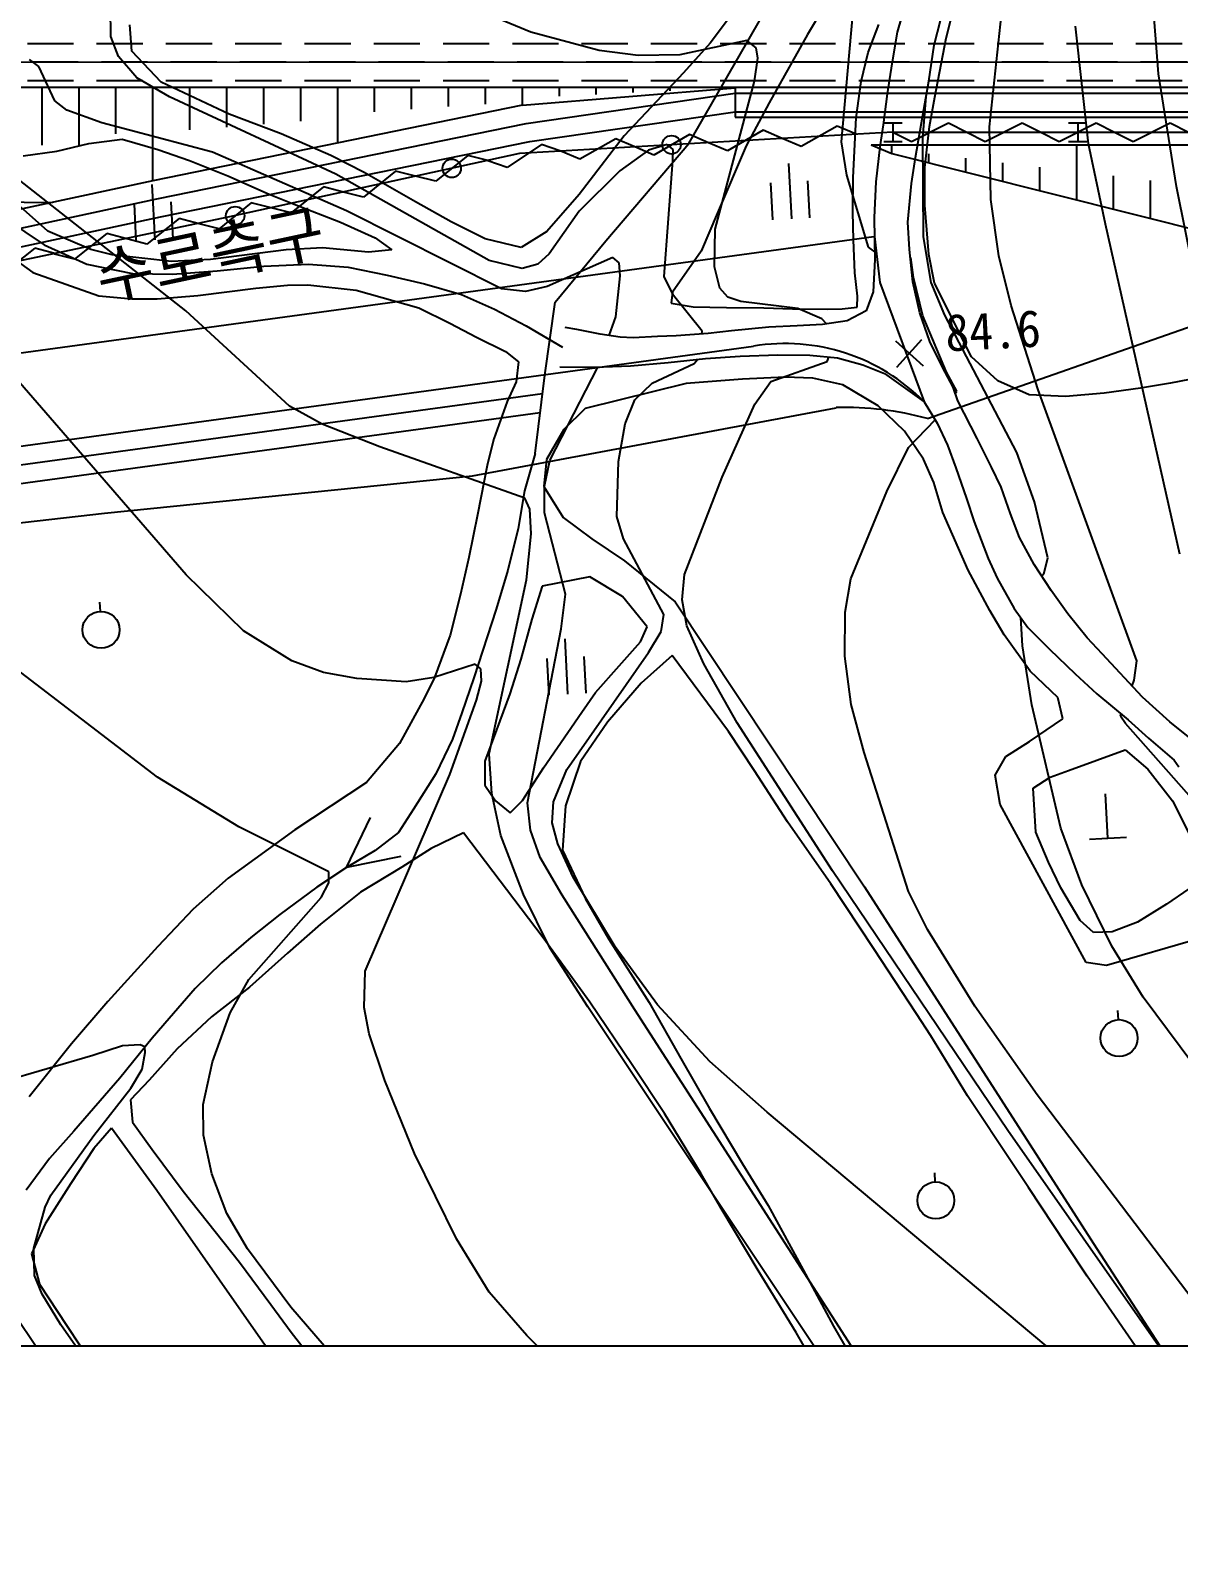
# Model space of a CAD drawing. Header units: millimetres. Extents: x 10470 to 11266, y 1103 to 1809.
# Drawn here: x 11109.4 to 11171.5, y 1379.8 to 1462.2 of the extents above; entities that cross this region are included whole.
import ezdxf
from ezdxf.xclip import XClip

# ---------------------------------------------------------------- set-up
doc = ezdxf.new("R2010")
doc.units = ezdxf.units.MM
doc.header["$LTSCALE"] = 10
doc.header["$MEASUREMENT"] = 0
doc.header["$XCLIPFRAME"] = 2
doc.linetypes.add('HIDDEN', pattern=[0.375, 0.25, -0.125])
for name, color, linetype in [('TN-CABL', 4, 'Continuous'), ('TZ-BASE', 253, 'Continuous'), ('TZ-CABL', 4, 'Continuous')]:
    doc.layers.add(name, color=color, linetype=linetype)
doc.layers.add('TX-PAPR', color=2, linetype='Continuous', plot=False)
doc.styles.add('HANA', font='GulimChe.ttf')
doc.linetypes.add('ZIGZAG', pattern='A,0.0001,-0.2,[131,ltypeshp.shx,S=0.2,R=0,X=-0.2,Y=0],-0.4,[131,ltypeshp.shx,S=0.2,R=180,X=0.2,Y=0],-0.2', length=0.8001)

# ---------------------------------------------------------------- blocks, each defined once
blk = doc.blocks.new('JD-DHFDCHG54DXG3XF')
at = {"layer": 'TZ-BASE'}
for p, q in [((605.278, -9.007, 87), (607.025, 7.265, 87)), ((614.432, -6.146, 89), (613.827, 1.456, 89)), ((597.279, -9.831, 85), (598.18, 0.422, 85)), ((580.454, -3.881, 84), (573.156, -0.834, 84)), ((591.862, -2.226, 86.263), (590.167, -4.482, 86.263)), ((600.746, -2.268, 81.71), (600.277, -3.897, 81.71)), ((602.942, -4.22, 93.062), (603.569, -1.729, 93.062)), ((557.726, -4.122, 83), (557.712, -2.572, 83)), ((589.002, -9.916, 85.869), (593.038, -2.934, 85.869)), ((596.253, -2.629, 83.915), (595.431, -4.011, 83.915)), ((602.28, -4.594, 110.071), (602.829, -2.478, 110.071)), ((558.851, -4.925, 86.263), (558.754, -3.496, 86.263)), ((584.145, -4.889, 84), (580.454, -3.881, 84)), ((595.431, -4.011, 83.915), (593.363, -7.708, 83.915)), ((598.708, -4.984, 83.915), (599.287, -3.469, 83.915)), ((600.277, -3.897, 81.71), (599.997, -5.604, 81.71)), ((610.645, -9.934, 88), (609.938, -3.57, 88)), ((558.135, -5.201, 83), (557.726, -4.122, 83)), ((560.45, -6.594, 86.263), (558.851, -4.925, 86.263)), ((586.27, -5.155, 84), (584.145, -4.889, 84)), ((592.147, -4.345, 84), (588.519, -5.123, 84)), ((590.167, -4.482, 86.263), (588.722, -6.1, 86.263)), ((592.643, -4.744, 84), (592.147, -4.345, 84)), ((592.742, -5.292, 84), (592.643, -4.744, 84)), ((601.997, -6.545, 110.071), (602.28, -4.594, 110.071)), ((602.326, -7.407, 93.062), (602.942, -4.22, 93.062)), ((553.826, -5.741, 82), (553.319, -5.37, 82)), ((554.69, -7.611, 82), (553.826, -5.741, 82)), ((559.12, -6.357, 83), (558.135, -5.201, 83)), ((588.519, -5.123, 84), (586.27, -5.155, 84)), ((592.556, -6.547, 84), (592.742, -5.292, 84)), ((598.334, -6.558, 83.915), (598.708, -4.984, 83.915)), ((599.997, -5.604, 81.71), (599.735, -7.235, 81.71)), ((560.903, -7.393, 83), (559.12, -6.357, 83)), ((588.722, -6.1, 86.263), (585.513, -9.505, 86.263)), ((590.425, -14.551, 84), (592.556, -6.547, 84)), ((598.07, -8.527, 83.915), (598.334, -6.558, 83.915)), ((601.677, -8.382, 110.071), (601.997, -6.545, 110.071)), ((615.4, -12.236, 89), (614.432, -6.146, 89)), ((700, -6.884), (494.349, -6.895)), ((554, -10.002), (554, -6.897)), ((556, -10.002), (556, -6.897)), ((558, -9.395), (558, -6.896)), ((560, -11.936), (560, -6.896)), ((564.132, -8.323, 86.263), (560.45, -6.594, 86.263)), ((569.892, -11.582, 83), (560.903, -7.393, 83)), ((562, -9.183), (562, -6.896)), ((564, -9.023), (564, -6.896)), ((566, -8.864), (566, -6.896)), ((568, -8.704), (568, -6.896)), ((570, -9.891), (570, -6.896)), ((572, -8.196), (572, -6.896)), ((574, -8.058), (574, -6.896)), ((576, -7.92), (576, -6.896)), ((578, -7.782), (578, -6.895)), ((580, -7.845), (580, -6.895)), ((580.001, -7.845), (591.514, -6.895)), ((580.201, -8.825), (591.514, -7.195)), ((582, -7.353), (582, -6.895)), ((584, -7.255), (584, -6.895)), ((586, -7.156), (586, -6.895)), ((588, -7.058), (588, -6.895)), ((591.514, -6.895), (591.514, -8.495)), ((591.514, -7.195), (700, -7.191)), ((599.735, -7.235, 81.71), (599.53, -8.905, 81.71)), ((601.679, -9.636, 86), (601.854, -7.364, 86)), ((602.028, -9.001, 93.062), (602.326, -7.407, 93.062)), ((555.343, -8.112, 82), (554.69, -7.611, 82)), ((557.242, -8.798, 82), (555.343, -8.112, 82)), ((580.001, -7.845), (560, -11.936)), ((580.402, -9.805), (591.514, -8.195)), ((591.514, -8.195), (679.477, -8.192)), ((593.363, -7.708, 83.915), (592.119, -10.043, 83.915)), ((563.219, -10.392, 82), (557.242, -8.798, 82)), ((560.206, -12.915), (580.201, -8.825)), ((566.938, -9.385, 86.263), (564.132, -8.323, 86.263)), ((591.514, -8.495), (679.477, -8.492)), ((597.031, -8.974), (595.092, -10.087)), ((598.058, -9.416), (597.031, -8.974)), ((597.904, -11.756, 83.915), (598.07, -8.527, 83.915)), ((599.53, -8.905, 81.71), (599.349, -10.105, 81.71)), ((599.555, -8.803), (600.555, -8.802)), ((600.055, -8.802), (600.055, -9.802)), ((601.055, -9.802), (603.055, -8.802)), ((601.277, -10.67, 110.071), (601.677, -8.382, 110.071)), ((601.779, -11.215, 93.062), (602.028, -9.001, 93.062)), ((603.055, -8.802), (604.055, -9.301)), ((605.055, -9.801), (607.055, -8.801)), ((605.35, -12.95, 87), (605.278, -9.007, 87)), ((607.055, -8.801), (608.055, -9.301)), ((609.055, -9.8), (611.055, -8.8)), ((609.555, -8.8), (610.555, -8.8)), ((610.055, -8.8), (610.055, -9.8)), ((611.055, -8.8), (612.055, -9.3)), ((613.055, -9.799), (615.055, -8.799)), ((615.055, -8.799), (616.055, -9.299)), ((561.785, -18.982, 81), (549.25, -9.134, 81)), ((556.526, -9.915, 81.305), (558.332, -9.689, 81.305)), ((558.332, -9.689, 81.305), (560.261, -10.235, 81.305)), ((560.411, -13.893), (580.402, -9.805)), ((569.63, -10.559, 86.263), (566.938, -9.385, 86.263)), ((585.051, -9.658), (583.111, -10.77)), ((585.513, -9.505, 86.263), (584.256, -11.125, 86.263)), ((586.078, -10.1), (585.051, -9.658)), ((589.044, -9.43), (587.105, -10.542)), ((590.071, -9.872), (589.044, -9.43)), ((591.098, -10.314), (590.071, -9.872)), ((593.038, -9.202), (591.098, -10.314)), ((594.065, -9.644), (593.038, -9.202)), ((595.092, -10.087), (594.065, -9.644)), ((597.56, -11.631, 85), (597.279, -9.831, 85)), ((599.555, -9.803), (600.555, -9.802)), ((600.055, -9.302), (601.055, -9.802)), ((601.715, -14.96, 86), (601.679, -9.636, 86)), ((604.055, -9.301), (605.055, -9.801)), ((608.055, -9.301), (609.055, -9.8)), ((609.555, -9.8), (610.555, -9.8)), ((612.055, -9.3), (613.055, -9.799)), ((552.97, -10.591, 81.305), (554.795, -10.329, 81.305)), ((554.795, -10.329, 81.305), (556.526, -9.915, 81.305)), ((560.261, -10.235, 81.305), (561.983, -10.836, 81.305)), ((570.469, -13.568, 82), (563.219, -10.392, 82)), ((571.442, -11.48, 86.263), (569.63, -10.559, 86.263)), ((577.045, -10.557), (575.305, -11.962)), ((578.128, -10.831), (577.045, -10.557)), ((581.027, -9.963), (579.175, -11.217)), ((582.084, -10.328), (581.027, -9.963)), ((583.111, -10.77), (582.084, -10.328)), ((584.514, -15.185, 85.869), (589.002, -9.916, 85.869)), ((586.829, -10.281, 83), (585.268, -11.399, 83)), ((587.105, -10.542), (586.078, -10.1)), ((587.83, -9.975, 83), (586.829, -10.281, 83)), ((588.155, -10.246, 83), (587.83, -9.975, 83)), ((588.15, -10.845, 83), (588.155, -10.246, 83)), ((592.119, -10.043, 83.915), (590.559, -13.67, 83.915)), ((598.884, -9.995), (700, -9.986)), ((598.884, -9.995), (600.001, -10.465)), ((599.349, -10.105, 81.71), (599.122, -11.999, 81.71)), ((600, -10.464), (600, -9.995)), ((600.001, -10.465), (620.001, -15.474)), ((601.056, -12.076, 110.071), (601.277, -10.67, 110.071)), ((602, -10.965), (602, -10.48)), ((610, -12.969), (610, -9.994)), ((611.563, -14.284, 88), (610.645, -9.934, 88)), ((554.317, -14.662, 81.305), (549.962, -10.804, 81.305)), ((561.983, -10.836, 81.305), (564.059, -11.665, 81.305)), ((573.137, -11.413), (571.398, -12.818)), ((574.206, -13.067, 86.263), (571.442, -11.48, 86.263)), ((574.221, -11.687), (573.137, -11.413)), ((579.175, -11.217), (578.119, -10.852)), ((584.256, -11.125, 86.263), (583.075, -12.672, 86.263)), ((585.268, -11.399, 83), (583.075, -13.584, 83)), ((587.675, -17.113, 83), (588.15, -10.845, 83)), ((594.4, -10.992, 84.723), (594.557, -13.988, 84.723)), ((601.777, -13.261, 93.062), (601.779, -11.215, 93.062)), ((604, -11.466), (604, -10.718)), ((606, -11.967), (606, -10.957)), ((608, -12.468), (608, -11.195)), ((560, -11.936), (540.001, -16.227)), ((559.941, -12.135, 81.417), (560.097, -15.131, 81.417)), ((564.059, -11.665, 81.305), (566.284, -12.666, 81.305)), ((569.23, -12.269), (567.49, -13.674)), ((570.314, -12.543), (569.23, -12.269)), ((578.206, -16.25, 83), (569.892, -11.582, 83)), ((575.305, -11.962), (574.221, -11.687)), ((593.558, -14.04, 84.723), (593.454, -12.043, 84.723)), ((595.555, -13.936, 84.723), (595.451, -11.939, 84.723)), ((598.728, -15.533, 85), (597.56, -11.631, 85)), ((597.885, -13.634, 83.915), (597.904, -11.756, 83.915)), ((599.122, -11.999, 81.71), (599.046, -13.915, 81.71)), ((600.865, -14.178, 110.071), (601.056, -12.076, 110.071)), ((612, -13.47), (612, -11.672)), ((614, -13.971), (614, -11.91)), ((619.53, -32.826, 89), (615.4, -12.236, 89)), ((494.649, -12.467), (554.542, -13.107)), ((540.169, -17.213), (560.206, -12.915)), ((561.096, -15.078, 81.417), (560.992, -13.081, 81.417)), ((565.32, -13.127), (563.58, -14.532)), ((566.404, -13.401), (565.32, -13.127)), ((566.284, -12.666, 81.305), (567.649, -13.205, 81.305)), ((571.398, -12.818), (570.314, -12.543)), ((576.147, -14.158, 86.263), (574.206, -13.067, 86.263)), ((583.075, -12.672, 86.263), (581.326, -14.682, 86.263)), ((605.793, -15.993, 87), (605.35, -12.95, 87)), ((540.336, -18.2), (560.411, -13.893)), ((552.012, -13.985, 81.785), (554.119, -15.397, 81.785)), ((559.099, -15.183, 81.417), (558.994, -13.185, 81.417)), ((561.415, -13.973), (559.663, -15.362)), ((562.497, -14.257), (561.415, -13.973)), ((567.49, -13.674), (566.406, -13.399)), ((567.649, -13.205, 81.305), (570.156, -14.171, 81.305)), ((578.87, -17.781, 82), (570.469, -13.568, 82)), ((583.075, -13.584, 83), (581.44, -15.888, 83)), ((590.559, -13.67, 83.915), (589.674, -15.746, 83.915)), ((597.925, -15.137, 83.915), (597.885, -13.634, 83.915)), ((599.046, -13.915, 81.71), (599.078, -16.188, 81.71)), ((601.993, -15.931, 93.062), (601.777, -13.261, 93.062)), ((556.635, -15.645, 81.305), (554.317, -14.662, 81.305)), ((557.5, -14.794), (555.748, -16.183)), ((558.582, -15.078), (557.5, -14.794)), ((563.58, -14.532), (562.497, -14.257)), ((570.156, -14.171, 81.305), (572.026, -15.016, 81.305)), ((577.979, -15.079, 86.263), (576.147, -14.158, 86.263)), ((581.326, -14.682, 86.263), (579.927, -15.55, 86.263)), ((590.4, -16.598, 84), (590.425, -14.551, 84)), ((600.943, -15.662, 110.071), (600.865, -14.178, 110.071)), ((615.577, -32.137, 88), (611.563, -14.284, 88)), ((495.507, -29.07), (599.016, -14.954)), ((561.804, -33.261, 80), (545.905, -14.935, 80)), ((551.753, -15.631, 80.009), (553.505, -16.89, 80.009)), ((553.606, -15.58), (551.854, -16.969)), ((554.687, -15.864), (553.606, -15.58)), ((554.119, -15.397, 81.785), (556.418, -16.454, 81.785)), ((559.663, -15.362), (558.582, -15.078)), ((569.184, -15.569, 81.305), (567.21, -15.68, 81.305)), ((571.66, -15.801, 81.305), (569.184, -15.569, 81.305)), ((572.026, -15.016, 81.305), (572.939, -15.665, 81.305)), ((579.927, -15.55, 86.263), (577.979, -15.079, 86.263)), ((581.775, -18.5, 85.869), (584.514, -15.185, 85.869)), ((598, -16.922, 83.915), (597.925, -15.137, 83.915)), ((599.072, -15.783, 85), (598.728, -15.533, 85)), ((599.06, -14.948), (599.354, -17.431)), ((602.132, -17.448, 86), (601.715, -14.96, 86)), ((555.748, -16.183), (554.667, -15.898)), ((556.418, -16.454, 81.785), (558.893, -16.95, 81.785)), ((557.797, -15.939, 81.305), (556.635, -15.645, 81.305)), ((561.005, -16.31, 81.305), (557.797, -15.939, 81.305)), ((563.11, -16.201, 81.305), (561.005, -16.31, 81.305)), ((567.21, -15.68, 81.305), (563.11, -16.201, 81.305)), ((565.997, -16.555, 81.785), (568.42, -16.448, 81.785)), ((568.42, -16.448, 81.785), (570.56, -16.602, 81.785)), ((572.939, -15.665, 81.305), (571.66, -15.801, 81.305)), ((579.977, -16.675, 83), (578.206, -16.25, 83)), ((580.836, -16.44, 83), (579.977, -16.675, 83)), ((581.44, -15.888, 83), (580.836, -16.44, 83)), ((584.891, -16.089, 82), (581.337, -17.655, 82)), ((585.239, -16.378, 82), (584.891, -16.089, 82)), ((585.286, -17.085, 82), (585.239, -16.378, 82)), ((589.674, -15.746, 83.915), (588.128, -17.965, 83.915)), ((599.078, -16.188, 81.71), (598.984, -17.952, 81.71)), ((601.131, -17.412, 110.071), (600.943, -15.662, 110.071)), ((601.03, -16.081, 85), (600.988, -16.08, 85)), ((601.174, -17.171, 85), (601.03, -16.081, 85)), ((602.296, -17.474, 93.062), (601.993, -15.931, 93.062)), ((606.461, -18.69, 87), (605.793, -15.993, 87)), ((553.505, -16.89, 80.009), (557.08, -18.166, 80.009)), ((558.893, -16.95, 81.785), (561.052, -16.991, 81.785)), ((561.052, -16.991, 81.785), (563.477, -16.81, 81.785)), ((563.477, -16.81, 81.785), (565.997, -16.555, 81.785)), ((570.56, -16.602, 81.785), (572.679, -17.038, 81.785)), ((572.679, -17.038, 81.785), (574.702, -17.51, 81.785)), ((585.055, -19.294, 82), (585.286, -17.085, 82)), ((588.17, -18.146, 83), (587.675, -17.113, 83)), ((590.679, -17.749, 84), (590.4, -16.598, 84)), ((598.137, -18.182, 83.915), (598, -16.922, 83.915)), ((601.678, -19.251, 85), (601.174, -17.171, 85)), ((562.433, -18.147, 80.009), (565.573, -17.748, 80.009)), ((565.573, -17.748, 80.009), (567.284, -17.578, 80.009)), ((567.284, -17.578, 80.009), (568.393, -17.57, 80.009)), ((568.393, -17.57, 80.009), (571.001, -17.861, 80.009)), ((571.001, -17.861, 80.009), (574.39, -18.817, 80.009)), ((574.702, -17.51, 81.785), (576.705, -18.094, 81.785)), ((576.705, -18.094, 81.785), (578.482, -18.883, 81.785)), ((580.17, -17.935, 82), (578.87, -17.781, 82)), ((581.337, -17.655, 82), (580.17, -17.935, 82)), ((588.128, -17.965, 83.915), (588.047, -18.565, 83.915)), ((591.126, -18.225, 84), (590.679, -17.749, 84)), ((598.984, -17.952, 81.71), (598.598, -18.981, 81.71)), ((599.354, -17.431, 104.523), (601.739, -23.898, 85.561)), ((601.508, -19.087, 110.071), (601.131, -17.412, 110.071)), ((602.859, -19.215, 86), (602.132, -17.448, 86)), ((604.301, -21.459, 93.062), (602.296, -17.474, 93.062)), ((557.08, -18.166, 80.009), (558.862, -18.316, 80.009)), ((558.862, -18.316, 80.009), (560.232, -18.331, 80.009)), ((560.232, -18.331, 80.009), (562.433, -18.147, 80.009)), ((574.39, -18.817, 80.009), (576.071, -19.642, 80.009)), ((578.482, -18.883, 81.785), (580.2, -19.784, 81.785)), ((581.207, -22.457, 85.869), (581.775, -18.5, 85.869)), ((588.047, -18.565, 83.915), (589.248, -18.765, 83.915)), ((589.723, -20.082, 83), (588.17, -18.146, 83)), ((589.248, -18.765, 83.915), (591.05, -18.784, 83.915)), ((591.05, -18.784, 83.915), (593.06, -18.806, 83.915)), ((591.826, -18.459, 84), (591.126, -18.225, 84)), ((594.907, -18.854, 84), (591.826, -18.459, 84)), ((593.06, -18.806, 83.915), (594.618, -18.859, 83.915)), ((594.618, -18.859, 83.915), (596.515, -18.878, 83.915)), ((596.201, -19.398, 84), (594.907, -18.854, 84)), ((596.515, -18.878, 83.915), (597.304, -18.868, 83.915)), ((597.304, -18.868, 83.915), (598.113, -18.783, 83.915)), ((598.113, -18.783, 83.915), (598.137, -18.182, 83.915)), ((601.923, -24.804), (620.001, -18.474)), ((601.923, -24.804), (620.001, -18.474)), ((607.924, -23.256, 87), (606.461, -18.69, 87)), ((567.393, -24.129, 81), (561.785, -18.982, 81)), ((576.071, -19.642, 80.009), (577.51, -20.39, 80.009)), ((584.692, -20.312, 82), (585.055, -19.294, 82)), ((596.242, -19.708, 81.71), (594.87, -19.787, 81.71)), ((596.453, -19.677, 84), (596.201, -19.398, 84)), ((597.578, -19.516, 81.71), (596.242, -19.708, 81.71)), ((598.598, -18.981, 81.71), (597.578, -19.516, 81.71)), ((602.055, -20.633, 110.071), (601.508, -19.087, 110.071)), ((602.956, -22.3, 85), (601.678, -19.251, 85)), ((606.763, -26.633, 86), (602.859, -19.215, 86)), ((577.51, -20.39, 80.009), (579.079, -21.176, 80.009)), ((580.2, -19.784, 81.785), (582.17, -20.941, 81.785)), ((580.692, -20.072, 81.785), (582.17, -20.941, 81.785)), ((582.94, -19.982, 81.71), (582.322, -19.881, 81.71)), ((584.216, -20.24, 81.71), (582.94, -19.982, 81.71)), ((585.284, -20.401, 81.71), (584.216, -20.24, 81.71)), ((585.998, -20.427, 81.71), (585.284, -20.401, 81.71)), ((587.313, -20.365, 81.71), (585.998, -20.427, 81.71)), ((588.328, -20.32, 81.71), (587.313, -20.365, 81.71)), ((590.058, -20.207, 81.71), (588.328, -20.32, 81.71)), ((589.719, -20.229, 83), (589.723, -20.082, 83)), ((591.317, -20.051, 81.71), (590.058, -20.207, 81.71)), ((593.329, -19.865, 81.71), (591.317, -20.051, 81.71)), ((594.87, -19.787, 81.71), (593.329, -19.865, 81.71)), ((600.272, -22.016, 84.575), (601.61, -20.53, 84.575)), ((504.508, -32.888), (592.507, -20.888)), ((579.079, -21.176, 80.009), (579.787, -21.728, 80.009)), ((591.792, -21.427, 85.561), (593.821, -21.354, 85.561)), ((593.821, -21.354, 85.561), (595.549, -21.372, 85.561)), ((595.549, -21.372, 85.561), (597.05, -21.52, 85.561)), ((600.198, -20.604, 84.575), (601.684, -21.942, 84.575)), ((602.736, -22.03, 110.071), (602.055, -20.633, 110.071)), ((579.787, -21.728, 80.009), (579.664, -22.817, 80.009)), ((581.492, -27.081, 82), (584.073, -22.014, 82)), ((582.018, -22.001, 85.561), (583.896, -22.021, 85.561)), ((583.896, -22.021, 85.561), (585.851, -21.947, 85.561)), ((585.851, -21.947, 85.561), (587.881, -21.762, 85.561)), ((587.024, -22.886, 83), (589.299, -21.821, 83)), ((587.881, -21.762, 85.561), (589.912, -21.557, 85.561)), ((589.299, -21.821, 83), (589.482, -21.601, 83)), ((589.912, -21.557, 85.561), (591.792, -21.427, 85.561)), ((593.443, -22.805, 84), (596.495, -21.707, 84)), ((596.495, -21.707, 84), (596.577, -21.474, 84)), ((597.05, -21.52, 85.561), (598.417, -21.891, 85.561)), ((598.417, -21.891, 85.561), (599.596, -22.373, 85.561)), ((603.307, -23.107, 110.071), (602.736, -22.03, 110.071)), ((605.734, -22.769, 93.062), (604.301, -21.459, 93.062)), ((579.664, -22.817, 80.009), (579.183, -23.882, 80.009)), ((580.692, -26.701, 85.869), (581.207, -22.457, 85.869)), ((588.866, -22.913, 83.615), (583.404, -24.265, 83.615)), ((586.087, -23.797, 83), (587.024, -22.886, 83)), ((591.911, -22.663, 83.615), (588.866, -22.913, 83.615)), ((594.223, -22.555, 83.615), (591.911, -22.663, 83.615)), ((592.573, -24.02, 84), (593.443, -22.805, 84)), ((595.725, -22.609, 83.615), (594.223, -22.555, 83.615)), ((597.336, -22.982, 83.615), (595.725, -22.609, 83.615)), ((599.259, -24.111, 83.615), (597.336, -22.982, 83.615)), ((599.596, -22.373, 85.561), (601.739, -23.898, 85.561)), ((603.515, -23.324, 85), (602.956, -22.3, 85)), ((607.435, -23.519, 93.062), (605.734, -22.769, 93.062)), ((615.087, -22.885, 93.062), (613.449, -23.15, 93.062)), ((616.667, -22.584, 93.062), (615.087, -22.885, 93.062)), ((504.643, -33.879), (581.086, -23.455)), ((585.555, -25.088, 83), (586.087, -23.797, 83)), ((603.562, -23.842, 110.071), (603.307, -23.107, 110.071)), ((603.431, -23.464, 85), (603.515, -23.324, 85)), ((604.612, -25.882, 110.071), (603.562, -23.842, 110.071)), ((609.388, -23.616, 93.062), (607.435, -23.519, 93.062)), ((613.255, -37.926, 87), (607.924, -23.256, 87)), ((611.493, -23.431, 93.062), (609.388, -23.616, 93.062)), ((613.449, -23.15, 93.062), (611.493, -23.431, 93.062)), ((504.778, -34.87), (580.961, -24.481)), ((569.159, -25.104, 81), (567.393, -24.129, 81)), ((577.294, -27.908), (596.976, -24.215)), ((577.294, -27.908), (596.976, -24.215)), ((579.183, -23.882, 80.009), (578.448, -25.902, 80.009)), ((583.404, -24.265, 83.615), (582.247, -25.397, 83.615)), ((590.814, -27.98, 84), (592.573, -24.02, 84)), ((600.672, -25.478, 83.615), (599.259, -24.111, 83.615)), ((601.739, -23.898, 85.561), (602.441, -25.051, 85.561)), ((572.278, -26.335, 81), (569.159, -25.104, 81)), ((582.247, -25.397, 83.615), (581.31, -27.021, 83.615)), ((585.208, -27.136, 83), (585.555, -25.088, 83)), ((601.707, -27.01, 83.615), (600.672, -25.478, 83.615)), ((600.891, -26.376, 85), (602.334, -24.874, 85)), ((602.441, -25.051, 85.561), (603.011, -26.241, 85.561)), ((580.128, -29.112, 81), (572.278, -26.335, 81)), ((578.448, -25.902, 80.009), (578.115, -27.251, 80.009)), ((603.011, -26.241, 85.561), (603.468, -27.467, 85.561)), ((605.384, -27.43, 110.071), (604.612, -25.882, 110.071)), ((580.692, -26.701, 74.085), (580.106, -28.724, 74.085)), ((581.31, -27.021, 83.615), (581.163, -28.485, 83.615)), ((581.198, -28.462, 82), (581.492, -27.081, 82)), ((585.103, -30.114, 83), (585.208, -27.136, 83)), ((599.731, -28.744, 85), (600.891, -26.376, 85)), ((602.277, -28.256, 83.615), (601.707, -27.01, 83.615)), ((607.726, -29.314, 86), (606.763, -26.633, 86)), ((557.383, -29.917), (577.294, -27.908)), ((557.383, -29.917), (577.294, -27.908)), ((578.115, -27.251, 80.009), (577.56, -30.007, 80.009)), ((588.779, -33.25, 84), (590.814, -27.98, 84)), ((603.468, -27.467, 85.561), (604.033, -29.125, 85.561)), ((605.917, -28.525, 110.071), (605.384, -27.43, 110.071)), ((580.106, -28.724, 74.085), (579.767, -30.749, 74.085)), ((581.163, -28.485, 83.615), (582.198, -30.167, 83.615)), ((581.197, -29.905, 82), (581.198, -28.462, 82)), ((597.78, -33.48, 85), (599.731, -28.744, 85)), ((602.748, -29.894, 83.615), (602.277, -28.256, 83.615)), ((606.41, -29.958, 110.071), (605.917, -28.525, 110.071)), ((580.392, -29.709, 81), (580.128, -29.112, 81)), ((604.033, -29.125, 85.561), (604.451, -30.388, 85.561)), ((608.441, -32.342, 86), (607.726, -29.314, 86)), ((537.513, -32.223), (557.383, -29.917)), ((537.513, -32.223), (557.383, -29.917)), ((577.56, -30.007, 80.009), (577.103, -32.331, 80.009)), ((580.481, -31.044, 81), (580.392, -29.709, 81)), ((582.331, -34.3, 82), (581.197, -29.905, 82)), ((582.198, -30.167, 83.615), (583.763, -31.311, 83.615)), ((585.464, -31.319, 83), (585.103, -30.114, 83)), ((604.125, -33.008, 83.615), (602.748, -29.894, 83.615)), ((604.451, -30.388, 85.561), (605.201, -32.387, 85.561)), ((606.903, -31.241, 110.071), (606.41, -29.958, 110.071)), ((579.767, -30.749, 74.085), (579.216, -33.016, 74.085)), ((580.219, -33.531, 81), (580.481, -31.044, 81)), ((607.695, -32.695, 110.071), (606.903, -31.241, 110.071)), ((583.763, -31.311, 83.615), (585.534, -32.513, 83.615)), ((587.66, -35.415, 83), (585.464, -31.319, 83)), ((577.103, -32.331, 80.009), (576.65, -34.317, 80.009)), ((585.534, -32.513, 83.615), (588.273, -34.721, 83.615)), ((605.201, -32.387, 85.561), (605.696, -33.443, 85.561)), ((608.619, -34.113, 110.071), (607.695, -32.695, 110.071)), ((608.239, -33.15, 86), (608.441, -32.342, 86)), ((564.9, -36.294, 80), (561.804, -33.261, 80)), ((578.202, -42.949, 81), (580.219, -33.531, 81)), ((579.216, -33.016, 74.085), (578.575, -35.113, 74.085)), ((583.648, -33.376, 82.3), (581.069, -33.875, 82.3)), ((585.421, -34.427, 82.3), (583.648, -33.376, 82.3)), ((588.642, -34.623, 84), (588.779, -33.25, 84)), ((597.465, -35.291, 85), (597.78, -33.48, 85)), ((605.303, -35.199, 83.615), (604.125, -33.008, 83.615)), ((605.696, -33.443, 85.561), (606.618, -35.088, 85.561)), ((608.112, -33.334, 86), (608.239, -33.15, 86)), ((560.245, -44.213, 79), (546.943, -34.038, 79)), ((576.65, -34.317, 80.009), (576.083, -36.528, 80.009)), ((581.069, -33.875, 82.3), (580.506, -35.653, 82.3)), ((582.101, -36.185, 82), (582.331, -34.3, 82)), ((586.756, -36.076, 82.3), (585.421, -34.427, 82.3)), ((609.527, -35.381, 110.071), (608.619, -34.113, 110.071)), ((557.112, -34.74, 80.103), (557.138, -35.24, 80.103)), ((578.575, -35.113, 74.085), (577.371, -38.838, 74.085)), ((588.273, -34.721, 83.615), (598.517, -50.154, 83.615)), ((588.893, -36.018, 84), (588.642, -34.623, 84)), ((597.456, -37.66, 85), (597.465, -35.291, 85)), ((606.078, -36.503, 83.615), (605.303, -35.199, 83.615)), ((606.618, -35.088, 85.561), (607.359, -36.109, 85.561)), ((610.565, -36.669, 110.071), (609.527, -35.381, 110.071)), ((580.506, -35.653, 82.3), (579.92, -37.826, 82.3)), ((580.282, -45.606, 82), (582.101, -36.185, 82)), ((586.391, -36.88, 82.3), (586.756, -36.076, 82.3)), ((587.502, -36.324, 83), (587.66, -35.415, 83)), ((589.822, -38.088, 84), (588.893, -36.018, 84)), ((607.075, -37.098, 86), (606.97, -35.573, 86)), ((607.359, -36.109, 85.561), (608.53, -37.287, 85.561)), ((567.525, -37.919, 80), (564.9, -36.294, 80)), ((576.083, -36.528, 80.009), (575.233, -38.828, 80.009)), ((582.291, -36.732, 84.723), (582.447, -39.728, 84.723)), ((585.232, -38.182, 82.3), (586.391, -36.88, 82.3)), ((586.819, -37.463, 83), (587.502, -36.324, 83)), ((607.486, -38.471, 83.615), (606.078, -36.503, 83.615)), ((611.383, -37.542, 110.071), (610.565, -36.669, 110.071)), ((579.92, -37.826, 82.3), (579.318, -39.698, 82.3)), ((581.449, -39.78, 84.723), (581.345, -37.782, 84.723)), ((582.402, -43.797, 83), (586.819, -37.463, 83)), ((583.446, -39.675, 84.723), (583.342, -37.678, 84.723)), ((588.111, -37.63, 83.239), (586.424, -39.133, 83.239)), ((591.148, -41.737, 83.239), (588.111, -37.63, 83.239)), ((597.791, -40.276, 85), (597.456, -37.66, 85)), ((607.575, -40.294, 86), (607.075, -37.098, 86)), ((608.53, -37.287, 85.561), (609.925, -38.616, 85.561)), ((613.555, -39.875, 110.071), (611.383, -37.542, 110.071)), ((569.229, -38.541, 80), (567.525, -37.919, 80)), ((571.033, -38.881, 80), (569.229, -38.541, 80)), ((577.437, -38.089, 80), (575.201, -38.816, 80)), ((577.744, -38.345, 80), (577.437, -38.089, 80)), ((577.784, -39.02, 80), (577.744, -38.345, 80)), ((583.958, -39.634, 82.3), (585.232, -38.182, 82.3)), ((591.621, -41.271, 84), (589.822, -38.088, 84)), ((608.973, -39.895, 83.615), (607.486, -38.471, 83.615)), ((609.925, -38.616, 85.561), (611.097, -39.699, 85.561)), ((613.117, -38.963, 87), (613.255, -37.926, 87)), ((573.704, -39.062, 80), (571.033, -38.881, 80)), ((575.201, -38.816, 80), (573.704, -39.062, 80)), ((575.233, -38.828, 80.009), (574.676, -39.95, 80.009)), ((577.371, -38.838, 74.085), (576.713, -40.728, 74.085)), ((577.515, -40.051, 80), (577.784, -39.02, 80)), ((586.424, -39.133, 83.239), (584.598, -41.237, 83.239)), ((612.997, -39.275, 87), (613.117, -38.963, 87)), ((574.676, -39.95, 80.009), (573.354, -42.396, 80.009)), ((576.066, -44.065, 80), (577.515, -40.051, 80)), ((579.318, -39.698, 82.3), (578.602, -41.644, 82.3)), ((583.214, -40.697, 82.3), (583.958, -39.634, 82.3)), ((598.502, -42.874, 85), (597.791, -40.276, 85)), ((609.149, -46.968, 86), (607.575, -40.294, 86)), ((609.243, -41.063, 83.615), (608.973, -39.895, 83.615)), ((611.097, -39.699, 85.561), (612.792, -41.107, 85.561)), ((615.044, -41.225, 110.071), (613.555, -39.875, 110.071)), ((576.713, -40.728, 74.085), (576.209, -42.15, 74.085)), ((581.136, -43.717, 82.3), (583.214, -40.697, 82.3)), ((607.446, -42.283, 83.615), (609.243, -41.063, 83.615)), ((612.371, -40.906, 87), (612.414, -40.794, 87)), ((612.64, -41.304, 87), (612.371, -40.906, 87)), ((612.792, -41.107, 85.561), (613.889, -42.095, 85.561)), ((578.602, -41.644, 82.3), (577.965, -43.346, 82.3)), ((584.598, -41.237, 83.239), (583.149, -43.363, 83.239)), ((592.553, -43.875, 83.239), (591.148, -41.737, 83.239)), ((596.78, -49.281, 84), (591.621, -41.271, 84)), ((616.357, -45.511, 87), (612.64, -41.304, 87)), ((616.05, -42.024, 110.071), (615.044, -41.225, 110.071)), ((573.354, -42.396, 80.009), (571.567, -44.5, 80.009)), ((576.209, -42.15, 74.085), (575.307, -44.038, 74.085)), ((606.16, -43.096, 83.615), (607.446, -42.283, 83.615)), ((609.55, -43.853, 86.612), (612.624, -42.739, 86.612)), ((612.624, -42.739, 86.612), (613.853, -43.785, 86.612)), ((613.889, -42.095, 85.561), (615.285, -43.293, 85.561)), ((577.965, -43.346, 82.3), (577.971, -44.643, 82.3)), ((578.349, -45.103, 81), (578.202, -42.949, 81)), ((583.149, -43.363, 83.239), (582.335, -45.759, 83.239)), ((600.898, -50.398, 85), (598.502, -42.874, 85)), ((605.586, -44.105, 83.615), (606.16, -43.096, 83.615)), ((615.285, -43.293, 85.561), (615.526, -43.653, 85.561)), ((564.641, -46.911, 79), (560.245, -44.213, 79)), ((571.485, -54.709, 80), (576.066, -44.065, 80)), ((575.307, -44.038, 74.085), (574.103, -45.941, 74.085)), ((580.009, -45.471, 82.3), (581.136, -43.717, 82.3)), ((581.682, -45.553, 83), (582.402, -43.797, 83)), ((594.347, -46.635, 83.239), (592.553, -43.875, 83.239)), ((605.851, -45.685, 83.615), (605.586, -44.105, 83.615)), ((607.644, -44.809, 86.612), (608.57, -44.218, 86.612)), ((608.57, -44.218, 86.612), (609.55, -43.853, 86.612)), ((613.853, -43.785, 86.612), (615.188, -45.49, 86.612)), ((571.567, -44.5, 80.009), (567.689, -47.071, 80.009)), ((577.971, -44.643, 82.3), (578.544, -45.494, 82.3)), ((578.839, -47.38, 81), (578.349, -45.103, 81)), ((607.787, -47.196, 86.612), (607.644, -44.809, 86.612)), ((611.691, -47.519, 87.232), (611.565, -45.122, 87.232)), ((574.103, -45.941, 74.085), (573.301, -47.211, 74.085)), ((578.544, -45.494, 82.3), (579.345, -46.141, 82.3)), ((579.345, -46.141, 82.3), (580.009, -45.471, 82.3)), ((580.435, -47.074, 82), (580.282, -45.606, 82)), ((581.614, -46.689, 83), (581.682, -45.553, 83)), ((582.335, -45.759, 83.239), (582.178, -48.161, 83.239)), ((610.514, -54.243, 83.615), (605.851, -45.685, 83.615)), ((615.188, -45.49, 86.612), (616.236, -47.567, 86.612)), ((569.523, -49.345, 79), (564.641, -46.911, 79)), ((570.483, -49.096, 74.085), (571.775, -46.389, 74.085)), ((581.908, -47.825, 83), (581.614, -46.689, 83)), ((596.697, -49.984, 83.239), (594.347, -46.635, 83.239)), ((567.689, -47.071, 80.009), (564.075, -49.681, 80.009)), ((573.301, -47.211, 74.085), (572.033, -48.192, 74.085)), ((576.817, -47.222, 80.835), (575.06, -48.068, 80.835)), ((581.115, -52.902, 80.835), (576.817, -47.222, 80.835)), ((580.053, -50.56, 81), (578.839, -47.38, 81)), ((580.965, -48.566, 82), (580.435, -47.074, 82)), ((608.484, -48.819, 86.612), (607.787, -47.196, 86.612)), ((610.287, -50.046, 86), (609.149, -46.968, 86)), ((610.692, -47.571, 87.232), (612.689, -47.467, 87.232)), ((572.033, -48.192, 74.085), (570.483, -49.096, 74.085)), ((573.426, -48.516, 74.085), (570.483, -49.096, 74.085)), ((575.06, -48.068, 80.835), (573.472, -49.084, 80.835)), ((582.155, -50.598, 82), (580.965, -48.566, 82)), ((582.745, -49.632, 83), (581.908, -47.825, 83)), ((582.178, -48.161, 83.239), (583.409, -50.803, 83.239)), ((570.483, -49.096, 74.085), (568.875, -50.169, 74.085)), ((569.514, -49.926, 79), (569.523, -49.345, 79)), ((573.472, -49.084, 80.835), (571.242, -50.432, 80.835)), ((606.266, -63.33, 84), (596.78, -49.281, 84)), ((609.146, -50.197, 86.612), (608.484, -48.819, 86.612)), ((564.075, -49.681, 80.009), (562.179, -51.352, 80.009)), ((568.875, -50.169, 74.085), (566.868, -51.651, 74.085)), ((569.103, -50.731, 79), (569.514, -49.926, 79)), ((585.015, -53.392, 83), (582.745, -49.632, 83)), ((599.026, -53.503, 83.239), (596.697, -49.984, 83.239)), ((598.517, -50.154, 83.615), (611.066, -69.706, 83.615)), ((610.198, -51.974, 86.612), (609.146, -50.197, 86.612)), ((611.896, -53.368, 86), (610.287, -50.046, 86)), ((565.198, -55.16, 79), (569.103, -50.731, 79)), ((571.242, -50.432, 80.835), (569.063, -52.175, 80.835)), ((581.49, -53.459, 81), (580.053, -50.56, 81)), ((586.082, -56.807, 82), (582.155, -50.598, 82)), ((583.409, -50.803, 83.239), (584.682, -52.977, 83.239)), ((601.923, -52.463, 85), (600.898, -50.398, 85)), ((616.076, -50.251, 86.612), (614.866, -51.083, 86.612)), ((562.179, -51.352, 80.009), (560.261, -53.379, 80.009)), ((566.868, -51.651, 74.085), (565.297, -52.893, 74.085)), ((614.866, -51.083, 86.612), (613.297, -52.062, 86.612)), ((569.063, -52.175, 80.835), (567.282, -53.734, 80.835)), ((604.485, -56.605, 85), (601.923, -52.463, 85)), ((610.905, -52.62, 86.612), (610.198, -51.974, 86.612)), ((611.919, -52.593, 86.612), (610.905, -52.62, 86.612)), ((613.297, -52.062, 86.612), (611.919, -52.593, 86.612)), ((560.261, -53.379, 80.009), (558.798, -54.98, 80.009)), ((565.297, -52.893, 74.085), (563.704, -54.266, 74.085)), ((583.652, -56.384, 80.835), (581.115, -52.902, 80.835)), ((583.549, -56.644, 81), (581.49, -53.459, 81)), ((584.682, -52.977, 83.239), (586.863, -56.418, 83.239)), ((587.312, -56.541, 83), (585.015, -53.392, 83)), ((601.338, -57.02, 83.239), (599.026, -53.503, 83.239)), ((616.726, -52.936, 83.615), (611.621, -54.404, 83.615)), ((613.597, -56.12, 86), (611.896, -53.368, 86)), ((563.704, -54.266, 74.085), (562.281, -55.66, 74.085)), ((567.282, -53.734, 80.835), (565.234, -55.573, 80.835)), ((611.621, -54.404, 83.615), (610.514, -54.243, 83.615)), ((558.798, -54.98, 80.009), (557.563, -56.356, 80.009)), ((564.181, -56.977, 79), (565.198, -55.16, 79)), ((571.437, -56.685, 80), (571.485, -54.709, 80)), ((562.281, -55.66, 74.085), (560.873, -57.279, 74.085)), ((565.234, -55.573, 80.835), (563.17, -57.185, 80.835)), ((557.563, -56.356, 80.009), (555.585, -58.646, 80.009)), ((571.7, -58.104, 80), (571.437, -56.685, 80)), ((599.711, -80.901, 81), (583.549, -56.644, 81)), ((585.944, -59.789, 80.835), (583.652, -56.384, 80.835)), ((603.045, -83.145, 82), (586.082, -56.807, 82)), ((586.863, -56.418, 83.239), (588.578, -59.442, 83.239)), ((590.135, -59.609, 83), (587.312, -56.541, 83)), ((607.859, -61.405, 85), (604.485, -56.605, 85)), ((616.918, -60.572, 86), (613.597, -56.12, 86)), ((560.873, -57.279, 74.085), (559.961, -58.34, 74.085)), ((563.17, -57.185, 80.835), (561.311, -58.912, 80.835)), ((563.23, -59.623, 79), (564.181, -56.977, 79)), ((602.114, -58.212, 83.239), (601.338, -57.02, 83.239)), ((612.213, -56.841, 85.549), (612.239, -57.34, 85.549)), ((559.961, -58.34, 74.085), (558.21, -60.501, 74.085)), ((572.549, -60.625, 80), (571.7, -58.104, 80)), ((604.09, -61.463, 83.239), (602.114, -58.212, 83.239)), ((555.585, -58.646, 80.009), (553.302, -61.514, 80.009)), ((558.351, -58.75, 78), (556.753, -59.285, 78)), ((559.312, -58.7, 78), (558.351, -58.75, 78)), ((559.558, -58.807, 78), (559.312, -58.7, 78)), ((559.411, -60.019, 78), (559.574, -59.108, 78)), ((559.574, -59.108, 78), (559.558, -58.807, 78)), ((561.311, -58.912, 80.835), (559.791, -60.605, 80.835)), ((556.753, -59.285, 78), (551.8, -60.718, 78)), ((558.802, -61.044, 78), (559.411, -60.019, 78)), ((562.711, -61.934, 79), (563.23, -59.623, 79)), ((587.683, -62.418, 80.835), (585.944, -59.789, 80.835)), ((588.578, -59.442, 83.239), (590.128, -62.143, 83.239)), ((593.247, -62.353, 83), (590.135, -59.609, 83)), ((558.21, -60.501, 74.085), (555.72, -63.367, 74.085)), ((559.791, -60.605, 80.835), (558.784, -61.684, 80.835)), ((574.155, -64.575, 80), (572.549, -60.625, 80)), ((556.799, -63.617, 78), (558.802, -61.044, 78)), ((558.784, -61.684, 80.835), (558.903, -62.888, 80.835)), ((606.568, -65.17, 83.239), (604.09, -61.463, 83.239)), ((617.734, -74.421, 85), (607.859, -61.405, 85)), ((562.745, -63.586, 79), (562.711, -61.934, 79)), ((589.677, -65.689, 80.835), (587.683, -62.418, 80.835)), ((590.128, -62.143, 83.239), (591.918, -65.148, 83.239)), ((615.505, -81.002, 83), (593.247, -62.353, 83)), ((555.72, -63.367, 74.085), (554.408, -64.856, 74.085)), ((557.754, -63.214, 78.826), (556.804, -64.312, 78.826)), ((560.217, -66.582, 78.826), (557.754, -63.214, 78.826)), ((558.903, -62.888, 80.835), (559.959, -64.364, 80.835)), ((617.817, -79.838, 84), (606.266, -63.33, 84)), ((554.469, -66.84, 78), (556.799, -63.617, 78)), ((563.18, -65.677, 79), (562.745, -63.586, 79)), ((554.408, -64.856, 74.085), (553.131, -66.571, 74.085)), ((556.804, -64.312, 78.826), (555.562, -66.215, 78.826)), ((559.959, -64.364, 80.835), (561.644, -66.617, 80.835)), ((576.434, -69.194, 80), (574.155, -64.575, 80)), ((563.998, -67.827, 79), (563.18, -65.677, 79)), ((590.766, -67.56, 80.835), (589.677, -65.689, 80.835)), ((591.918, -65.148, 83.239), (593.303, -67.398, 83.239)), ((602.299, -65.622, 83.559), (602.325, -66.121, 83.559)), ((607.4, -66.419, 83.239), (606.568, -65.17, 83.239)), ((555.562, -66.215, 78.826), (554.169, -68.398, 78.826)), ((565.954, -74.794, 78.826), (560.217, -66.582, 78.826)), ((561.644, -66.617, 80.835), (564.684, -70.461, 80.835)), ((609.434, -69.502, 83.239), (607.4, -66.419, 83.239)), ((553.546, -69.713, 78), (554.173, -67.482, 78)), ((554.173, -67.482, 78), (554.469, -66.84, 78)), ((593.303, -67.398, 83.239), (595.201, -70.874, 83.239)), ((565.121, -69.745, 79), (563.998, -67.827, 79)), ((592.759, -70.923, 80.835), (590.766, -67.56, 80.835)), ((554.169, -68.398, 78.826), (553.419, -70.005, 78.826)), ((553.589, -71.194, 78), (553.546, -69.713, 78)), ((567.456, -72.899, 79), (565.121, -69.745, 79)), ((578.202, -72.085, 80), (576.434, -69.194, 80)), ((610.562, -71.222, 83.239), (609.434, -69.502, 83.239)), ((611.066, -69.706, 83.615), (617.554, -79.71, 83.615)), ((555.739, -78.106, 77.229), (550.523, -70.369, 77.229)), ((553.419, -70.005, 78.826), (553.853, -71.663, 78.826)), ((564.684, -70.461, 80.835), (566.388, -72.752, 80.835)), ((553.998, -72.203, 78), (553.589, -71.194, 78)), ((594.809, -74.27, 80.835), (592.759, -70.923, 80.835)), ((595.201, -70.874, 83.239), (596.841, -73.933, 83.239)), ((612.634, -74.23, 83.239), (610.562, -71.222, 83.239)), ((553.853, -71.663, 78.826), (555.313, -73.876, 78.826)), ((555.016, -73.851, 78), (553.998, -72.203, 78)), ((580.239, -74.429, 80), (578.202, -72.085, 80)), ((566.388, -72.752, 80.835), (567.48, -74.247, 80.835)), ((570.829, -76.813, 79), (567.456, -72.899, 79)), ((558.983, -79.589, 78), (555.016, -73.851, 78)), ((555.313, -73.876, 78.826), (556.96, -76.334, 78.826)), ((596.841, -73.933, 83.239), (598.169, -76.276, 83.239)), ((574.099, -86.13, 78.826), (565.954, -74.794, 78.826)), ((567.48, -74.247, 80.835), (569.649, -77.05, 80.835)), ((583.516, -77.793, 80), (580.239, -74.429, 80)), ((597.245, -78.465, 80.835), (594.809, -74.27, 80.835)), ((614.891, -77.522, 83.239), (612.634, -74.23, 83.239))]:
    blk.add_line(p, q, dxfattribs=at)
at = {"layer": 'TZ-BASE', "ltscale": 0.2}
for p, q in [((600.055, -9.302), (579.841, -10.456)), ((600.055, -9.302), (699.995, -9.279)), ((579.841, -10.456), (564.148, -13.894)), ((564.148, -13.894), (540.891, -18.768))]:
    blk.add_line(p, q, dxfattribs=at)
at = {"layer": 'TZ-BASE'}
for centre, radius in [((588.074, -9.986), 0.5), ((576.175, -11.259), 0.5), ((564.453, -13.827), 0.5), ((557.19, -36.238, 80.103), 1), ((612.292, -58.339, 85.549), 1), ((602.377, -67.12, 83.559), 1)]:
    blk.add_circle(centre, radius, dxfattribs=at)
for centre, radius, start, end in [((594.231, -31.262), 10.517, 44.44731, 99.4348), ((597.514, -40.768), 16.563, 74.55944, 91.86047), ((597.514, -40.768), 16.563, 74.55944, 91.86047)]:
    blk.add_arc(centre, radius, start, end, dxfattribs=at)
at = {"layer": 'TZ-BASE', "style": 'HANA'}
for s, height, rotation, p in [('수로측구', 2.5, 12.01878, (557.204, -18.439)), ('84.6', 2, 2.9893, (602.938, -21.169, 84.575))]:
    blk.add_text(s, height=height, rotation=rotation, dxfattribs=at).set_placement(p)

msp = doc.modelspace()

# ---------------------------------------------------------------- linework, layer by layer
at = {"layer": 'TN-CABL', "linetype": 'ZIGZAG', "ltscale": 0.5, "elevation": 67.648}
msp.add_lwpolyline([(11053.223, 1460.447), (11194.008, 1460.453)], dxfattribs=at)
at = {"layer": 'TX-PAPR', "elevation": 67.648, "flags": 128}
msp.add_lwpolyline([(10556.015, 1390.953), (11256.015, 1390.953), (11256.015, 1540.953), (10556.015, 1540.953), (10556.015, 1390.953)], dxfattribs=at)
at = {"layer": 'TZ-CABL', "linetype": 'HIDDEN', "elevation": 67.648}
for points in [[(11052.969, 1461.447), (11194.261, 1461.453)], [(11053.223, 1460.447), (11194.008, 1460.453)], [(11052.969, 1459.447), (11194.261, 1459.453)]]:
    msp.add_lwpolyline(points, dxfattribs=at)

# ---------------------------------------------------------------- block references
at = {"layer": 'TZ-BASE'}
ref = msp.add_blockref('JD-DHFDCHG54DXG3XF', (10556.015, 1465.953, 67.648), dxfattribs=at)
XClip(ref).set_block_clipping_path([(-0.0000000003, -74.9999999998), (700.0000000003, 75.0000000023)])

doc.saveas('drawing.dxf')
